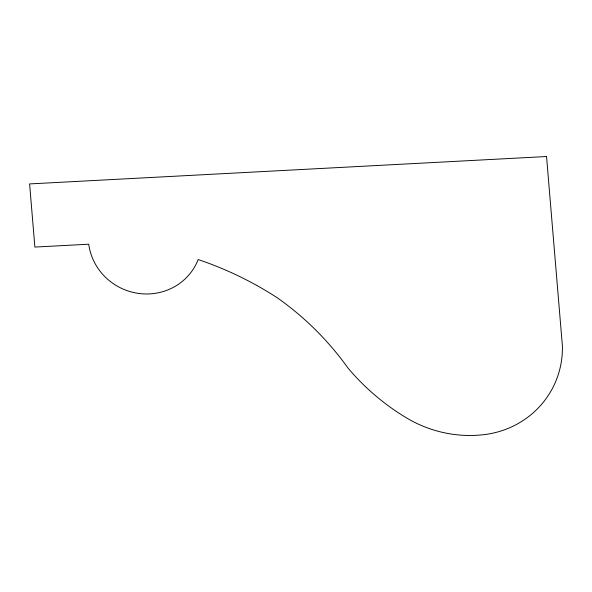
<?xml version="1.0" encoding="UTF-8"?>
<svg xmlns="http://www.w3.org/2000/svg" width="592" height="592" viewBox="0 0 592 592"><rect width="100%" height="100%" fill="white"/><g stroke="black" fill="none" stroke-linecap="round" stroke-linejoin="round"><path stroke-width="0.89" d="M546.542 156.525L29.6 183.92L34.884 247.071L88.733 244.215A57.128 55.049 23.9 0 0 138.491 293.417A57.128 55.049 23.9 0 0 198.194 259.555A338.602 326.281 23.9 0 1 277.1 297.665A290.065 279.513 23.9 0 1 347.889 367.913A227.091 218.833 23.9 0 0 406.142 417.678A119.636 115.285 23.9 0 0 483.294 434.735A92.552 89.185 23.9 0 0 562.4 345.972L546.542 156.525"/></g></svg>
